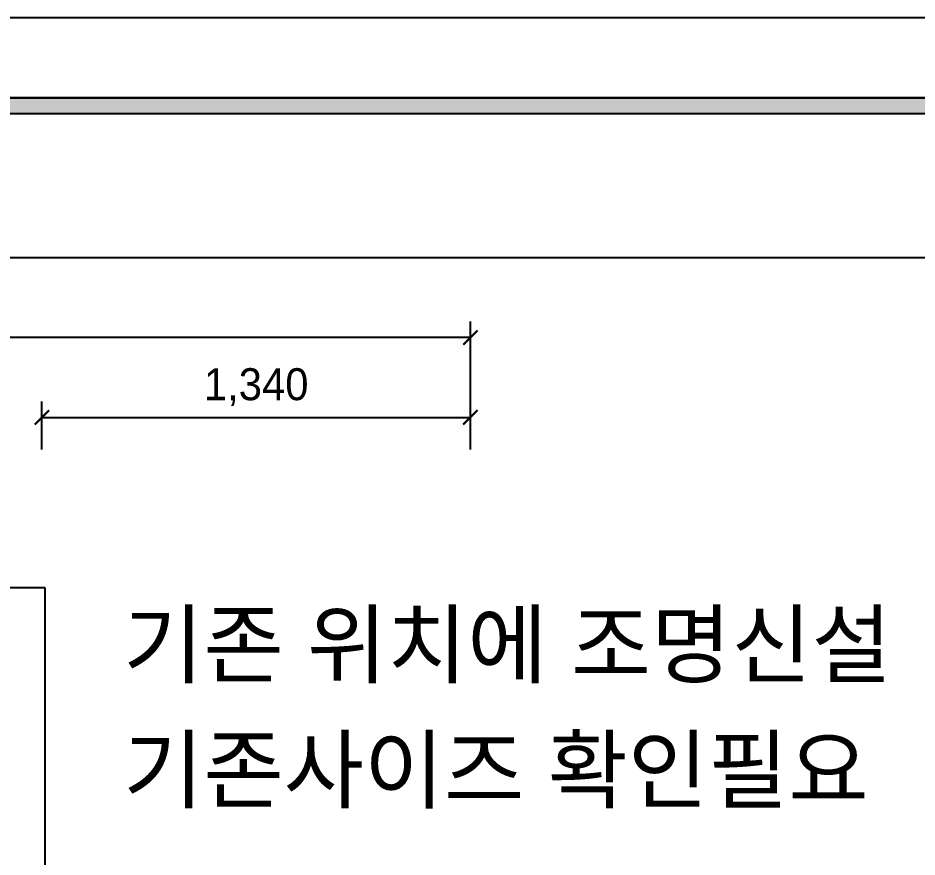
# Model space of a CAD drawing. Header units: inches. Extents: x 88414 to 587042, y -693500 to 27778.
# Drawn here: x 149538 to 152350, y 8757 to 11382 of the extents above; entities that cross this region are included whole.
import ezdxf
from ezdxf.enums import TextEntityAlignment as Align

# ---------------------------------------------------------------- set-up
doc = ezdxf.new("R2010")
doc.units = ezdxf.units.IN
doc.header["$LTSCALE"] = 50
doc.header["$MEASUREMENT"] = 0
for name, color, linetype in [('0-ELC TEXT', 7, 'Continuous'), ('3.기호.계단선', 30, 'Continuous'), ('F-SYM', 7, 'Continuous'), ('FORM(YOURNAME)-11', 1, 'Continuous'), ('도면층2', 2, 'Continuous'), ('치수', 7, 'Continuous')]:
    doc.layers.add(name, color=color, linetype=linetype)
doc.styles.add('YOURNAME', font='HY울릉도M.TTF')
doc.styles.add('코레일둥고', font='Korail_Round_Gothic_Medium.ttf')
doc.dimstyles.new('YOURNAME-50', dxfattribs={"dimscale": 50, "dimtxt": 2, "dimasz": 0.9, "dimexe": 1, "dimexo": 3, "dimgap": 0.7, "dimtad": 1, "dimdec": 0, "dimzin": 0, "dimdsep": 46, "dimlunit": 6, "dimtxsty": 'YOURNAME', "dimblk": 'ARCHTICK', "dimcen": 0, "dimclrd": 1, "dimclre": 1, "dimclrt": 7, "dimadec": 0, "dimazin": 0, "dimtfac": 1, "dimtdec": 0, "dimtix": 1, "dimtmove": 2, "dimatfit": 3, "dimldrblk": 'ARCHTICK', "dimfxl": 0, "dimtolj": 1, "dimtzin": 0, "dimarcsym": 0})

# ---------------------------------------------------------------- blocks, each defined once
blk = doc.blocks.new('FORM-PLAN')
at = {"layer": 'FORM(YOURNAME)-11'}
h = blk.add_hatch(color=256, dxfattribs=at)
h.dxf.hatch_style = 1
h.paths.add_polyline_path([(-71444, 55115), (10556, 55115), (10556, 54915), (-71444, 54915)])
h.paths.add_polyline_path([(-71444, -2085), (10556, -2085), (10556, -2285), (-71444, -2285)])
at = {"layer": 'Defpoints', "color": 158}
for points in [[(-71444, -2285), (10556, -2285), (10556, 55115), (-71444, 55115)], [(-69444, 53115), (-64, 53115), (-64, 1215), (-69444, 1215)]]:
    blk.add_lwpolyline(points, close=True, dxfattribs=at)
at = {"layer": 'FORM(YOURNAME)-11', "color": 250}
blk.add_lwpolyline([(-72444, -3285), (11556, -3285), (11556, 56115), (-72444, 56115)], close=True, dxfattribs=at)
at = {"layer": 'FORM(YOURNAME)-11'}
blk.add_lwpolyline([(-71444, 55115), (10556, 55115), (10556, 54915), (-71444, 54915)], close=True, dxfattribs=at)
at = {"layer": 'FORM(YOURNAME)-11', "color": 3, "style": 'YOURNAME'}
for tag, height, p in [('1', 450, (9905, 18188)), ('2', 450, (9905, 17544)), ('3', 450, (9905, 16257)), ('4', 450, (9905, 14326)), ('5', 515, (9905, 12009)), ('6', 515, (9905, 9757)), ('7', 515, (9905, 7504)), ('8', 515, (9905, 5252)), ('9', 515, (9905, 2999)), ('10', 515, (5655, 811)), ('11', 515, (9905, 747)), ('12', 515, (5655, -1441)), ('13', 515, (9905, -1441))]:
    blk.add_attdef(tag, text='', height=height, dxfattribs=at).set_placement(p, align=Align.MIDDLE_RIGHT)
blk = doc.blocks.new('*U458')
at = {"layer": 'F-SYM', "xscale": 0.2500000000000001, "yscale": 0.2500000000000001, "zscale": 0.2500000000000001}
blk.add_blockref('FORM-PLAN', (153603.9, -2646.3), dxfattribs=at)
blk = doc.blocks.new('_ArchTick')
at = {"color": 0, "linetype": 'ByBlock', "const_width": 0.15}
blk.add_lwpolyline([(-0.5, -0.5), (0.5, 0.5)], dxfattribs=at)
blk = doc.blocks.new('*D256')
at = {"layer": 'Defpoints', "color": 0}
for p in [(138797.8, 10382.5), (138797.8, 9882.5), (150952.8, 9882.5)]:
    blk.add_point(p, dxfattribs=at)
at = {"layer": '치수', "color": 1, "lineweight": -2}
for p, q in [((138797.8, 10032.5), (138797.8, 10432.5)), ((150952.8, 10032.5), (150952.8, 10432.5)), ((150952.8, 10382.5), (138797.8, 10382.5))]:
    blk.add_line(p, q, dxfattribs=at)
at = {"layer": '치수', "color": 1, "lineweight": -2, "xscale": 45, "yscale": 45, "zscale": 45, "rotation": 180}
blk.add_blockref('_ArchTick', (138797.8, 10382.5), dxfattribs=at)
at = {"layer": '치수', "color": 1, "lineweight": -2, "xscale": 45, "yscale": 45, "zscale": 45}
blk.add_blockref('_ArchTick', (150952.8, 10382.5), dxfattribs=at)
at = {"layer": '치수', "color": 7, "insert": (144875.3, 10477.1), "char_height": 100, "attachment_point": 5, "style": 'YOURNAME'}
blk.add_mtext('\\A1;12,155', dxfattribs=at)
blk = doc.blocks.new('*D259')
at = {"layer": 'Defpoints', "color": 0}
for p in [(150952.8, 10132.5), (149612.8, 9882.5), (150952.8, 9882.5)]:
    blk.add_point(p, dxfattribs=at)
at = {"layer": '치수', "color": 1, "lineweight": -2}
for p, q in [((149612.8, 10032.5), (149612.8, 10182.5)), ((150952.8, 10032.5), (150952.8, 10182.5)), ((149612.8, 10132.5), (150952.8, 10132.5))]:
    blk.add_line(p, q, dxfattribs=at)
at = {"layer": '치수', "color": 1, "lineweight": -2, "xscale": 45, "yscale": 45, "zscale": 45, "rotation": 180}
blk.add_blockref('_ArchTick', (149612.8, 10132.5), dxfattribs=at)
at = {"layer": '치수', "color": 1, "lineweight": -2, "xscale": 45, "yscale": 45, "zscale": 45}
blk.add_blockref('_ArchTick', (150952.8, 10132.5), dxfattribs=at)
at = {"layer": '치수', "color": 7, "insert": (150282.8, 10227.1), "char_height": 100, "attachment_point": 5, "style": 'YOURNAME'}
blk.add_mtext('\\A1;1,340', dxfattribs=at)
blk = doc.blocks.new('FFFL2')
at = {"layer": '도면층2', "color": 8}
for p, q in [((149622.8, 9598.7), (148792.8, 9598.7)), ((149622.8, 8313.7), (149622.8, 9598.7))]:
    blk.add_line(p, q, dxfattribs=at)

msp = doc.modelspace()

# ---------------------------------------------------------------- block references
msp.add_blockref('FFFL2', (0, 0))
at = {"layer": '3.기호.계단선'}
msp.add_blockref('*U458', (0, 0), dxfattribs=at)

# ---------------------------------------------------------------- texts
at = {"layer": '0-ELC TEXT', "color": 10, "style": '코레일둥고'}
for s, p in [('기존 위치에 조명신설', (149866.726, 9322.054)), ('기존사이즈 확인필요', (149866.726, 8930.059))]:
    msp.add_text(s, height=200, dxfattribs=at).set_placement(p)

# ---------------------------------------------------------------- dimensions: what is measured, and where the dimension line sits
at = {"layer": '치수'}
for base, p1, p2, picture, middle in [((138797.753, 10382.48), (150952.753, 9882.48), (138797.753, 9882.48), '*D256', (144875.253, 10477.133)), ((150952.753, 10132.48), (149612.753, 9882.48), (150952.753, 9882.48), '*D259', (150282.753, 10227.133))]:
    dim = msp.add_linear_dim(base=base, p1=p1, p2=p2, angle=180, dimstyle='YOURNAME-50', override={"dimfxl": 1.25, "dimarcsym": 2}, dxfattribs=at)
    dim.commit()
    dim.dimension.update_dxf_attribs({"geometry": picture, "text_midpoint": middle})

doc.saveas('drawing.dxf')
